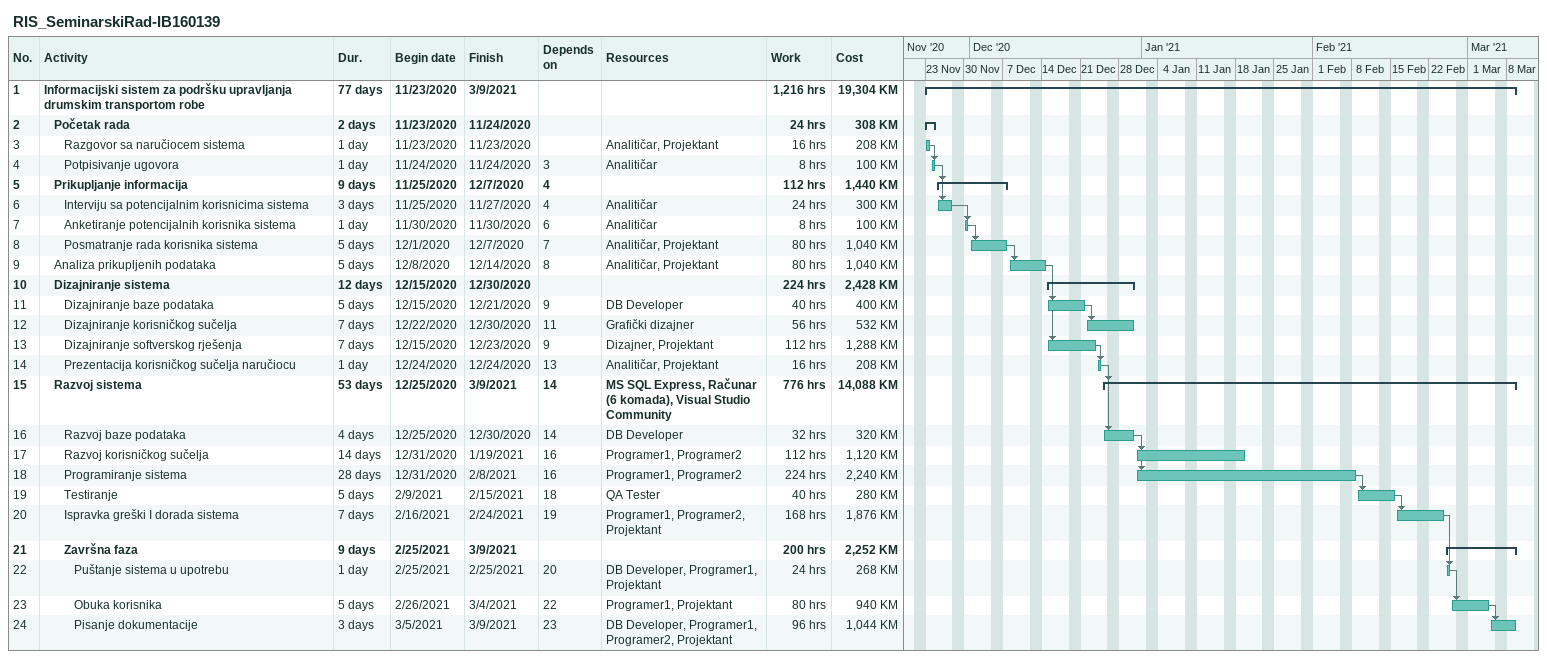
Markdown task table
RIS_SeminarskiRad-IB160139

| ID | Level | Task | Duration | Start | Finish | Predecessors | Resources | Work (h) | Cost (KM) |
|---|---|---|---|---|---|---|---|---|---|
| 1 | 1 | **Informacijski sistem za podršku upravljanja drumskim transportom robe** | 77d | 2020-11-23 | 2021-03-09 |  |  | 1216 | 19304 |
| 2 | 2 | **Početak rada** | 2d | 2020-11-23 | 2020-11-24 |  |  | 24 | 308 |
| 3 | 3 | Razgovor sa naručiocem sistema | 1d | 2020-11-23 | 2020-11-23 |  | Analitičar, Projektant | 16 | 208 |
| 4 | 3 | Potpisivanje ugovora | 1d | 2020-11-24 | 2020-11-24 | 3 | Analitičar | 8 | 100 |
| 5 | 2 | **Prikupljanje informacija** | 9d | 2020-11-25 | 2020-12-07 | 4 |  | 112 | 1440 |
| 6 | 3 | Interviju sa potencijalnim korisnicima sistema | 3d | 2020-11-25 | 2020-11-27 | 4 | Analitičar | 24 | 300 |
| 7 | 3 | Anketiranje potencijalnih korisnika sistema | 1d | 2020-11-30 | 2020-11-30 | 6 | Analitičar | 8 | 100 |
| 8 | 3 | Posmatranje rada korisnika sistema | 5d | 2020-12-01 | 2020-12-07 | 7 | Analitičar, Projektant | 80 | 1040 |
| 9 | 2 | Analiza prikupljenih podataka | 5d | 2020-12-08 | 2020-12-14 | 8 | Analitičar, Projektant | 80 | 1040 |
| 10 | 2 | **Dizajniranje sistema** | 12d | 2020-12-15 | 2020-12-30 |  |  | 224 | 2428 |
| 11 | 3 | Dizajniranje baze podataka | 5d | 2020-12-15 | 2020-12-21 | 9 | DB Developer | 40 | 400 |
| 12 | 3 | Dizajniranje korisničkog sučelja | 7d | 2020-12-22 | 2020-12-30 | 11 | Grafički dizajner | 56 | 532 |
| 13 | 3 | Dizajniranje softverskog rješenja | 7d | 2020-12-15 | 2020-12-23 | 9 | Dizajner, Projektant | 112 | 1288 |
| 14 | 3 | Prezentacija korisničkog sučelja naručiocu | 1d | 2020-12-24 | 2020-12-24 | 13 | Analitičar, Projektant | 16 | 208 |
| 15 | 2 | **Razvoj sistema** | 53d | 2020-12-25 | 2021-03-09 | 14 | MS SQL Express, Računar (6 komada), Visual Studio Community | 776 | 14088 |
| 16 | 3 | Razvoj baze podataka | 4d | 2020-12-25 | 2020-12-30 | 14 | DB Developer | 32 | 320 |
| 17 | 3 | Razvoj korisničkog sučelja | 14d | 2020-12-31 | 2021-01-19 | 16 | Programer1, Programer2 | 112 | 1120 |
| 18 | 3 | Programiranje sistema | 28d | 2020-12-31 | 2021-02-08 | 16 | Programer1, Programer2 | 224 | 2240 |
| 19 | 3 | Testiranje | 5d | 2021-02-09 | 2021-02-15 | 18 | QA Tester | 40 | 280 |
| 20 | 3 | Ispravka greški I dorada sistema | 7d | 2021-02-16 | 2021-02-24 | 19 | Programer1, Programer2, Projektant | 168 | 1876 |
| 21 | 3 | **Završna faza** | 9d | 2021-02-25 | 2021-03-09 |  |  | 200 | 2252 |
| 22 | 4 | Puštanje sistema u upotrebu | 1d | 2021-02-25 | 2021-02-25 | 20 | DB Developer, Programer1, Projektant | 24 | 268 |
| 23 | 4 | Obuka korisnika | 5d | 2021-02-26 | 2021-03-04 | 22 | Programer1, Projektant | 80 | 940 |
| 24 | 4 | Pisanje dokumentacije | 3d | 2021-03-05 | 2021-03-09 | 23 | DB Developer, Programer1, Programer2, Projektant | 96 | 1044 |
